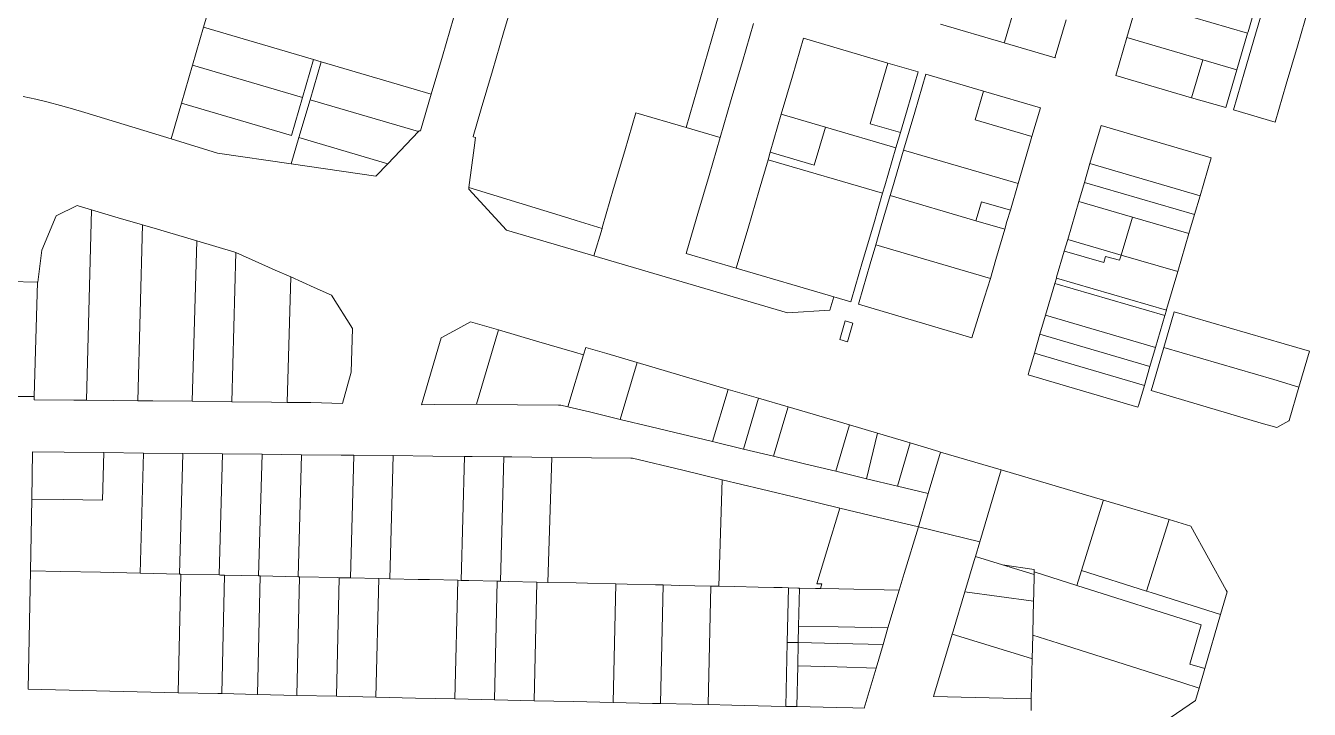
# Model space of a CAD drawing. Header units: feet. Extents: x 865220 to 2774701, y -2240498 to 961524.
# Drawn here: x 2773078 to 2774701, y 952944 to 953809 of the extents above; entities that cross this region are included whole.
import ezdxf

# ---------------------------------------------------------------- set-up
doc = ezdxf.new("R2010")
doc.units = ezdxf.units.FT
doc.header["$LTSCALE"] = 0.015
doc.header["$MEASUREMENT"] = 0
doc.layers.add('Parcels', color=7, linetype='Continuous', lineweight=0)

msp = doc.modelspace()

# ---------------------------------------------------------------- linework, layer by layer
at = {"layer": 'Parcels', "lineweight": 5, "ltscale": 100}
for p, q in [((2773317.1, 953854.7), (2773303, 953806.7)), ((2773696.4, 953847.7), (2773682.3, 953799.7)), ((2774623.6, 953801), (2774637.7, 953849)), ((2774647.3, 953846.2), (2774633.2, 953798.2)), ((2774315.5, 953787.8), (2774329.4, 953835.2)), ((2774483.9, 953839.9), (2774470.4, 953793.8)), ((2774623, 953799.1), (2774483.9, 953839.9)), ((2774686, 953782.8), (2774700, 953830.7)), ((2773605, 953770.3), (2773619, 953818.3)), ((2773941.1, 953776), (2773955.1, 953824)), ((2774379.8, 953769.2), (2774393.7, 953816.3)), ((2773303, 953806.7), (2773289, 953758.7)), ((2773289, 953758.7), (2773303, 953806.7)), ((2773442.2, 953765.9), (2773303, 953806.7)), ((2773682.3, 953799.7), (2773668.3, 953751.8)), ((2773984.3, 953763.3), (2773998.3, 953811.3)), ((2774234.7, 953810.8), (2774315.3, 953787.2)), ((2774609.5, 953753.1), (2774623, 953799.1)), ((2774633.2, 953798.2), (2774619.1, 953750.2)), ((2774623, 953799.1), (2774623.6, 953801)), ((2774623, 953799.1), (2774623, 953799.1)), ((2774061.7, 953792.8), (2774047.6, 953744.8)), ((2774168.2, 953761.5), (2774061.7, 953792.8)), ((2774315.5, 953787.8), (2774315.3, 953787.2)), ((2774315.3, 953787.2), (2774379.6, 953768.3)), ((2774470.4, 953793.8), (2774456.4, 953745.9)), ((2774566.4, 953765.7), (2774470.4, 953793.8)), ((2774470.4, 953793.8), (2774566.4, 953765.7)), ((2774671.9, 953734.8), (2774686, 953782.8)), ((2773442.2, 953765.9), (2773428.1, 953717.9)), ((2773451.8, 953763.1), (2773442.2, 953765.9)), ((2773442.2, 953765.9), (2773442.2, 953765.9)), ((2773590.9, 953722.3), (2773605, 953770.3)), ((2773941.1, 953776), (2773927, 953728)), ((2774379.6, 953768.3), (2774379.8, 953769.2)), ((2774566.4, 953765.7), (2774552.3, 953717.7)), ((2774609.5, 953753.1), (2774566.4, 953765.7)), ((2774566.4, 953765.7), (2774566.4, 953765.7)), ((2774566.4, 953765.7), (2774609.5, 953753.1)), ((2773289, 953758.7), (2773274.9, 953710.7)), ((2773428.1, 953717.9), (2773289, 953758.7)), ((2773289, 953758.7), (2773428.1, 953717.9)), ((2773437.7, 953715.1), (2773451.8, 953763.1)), ((2773590.9, 953722.3), (2773451.8, 953763.1)), ((2773451.8, 953763.1), (2773451.8, 953763.1)), ((2773668.3, 953751.8), (2773654.2, 953703.8)), ((2773970.2, 953715.4), (2773984.3, 953763.3)), ((2774168.2, 953761.5), (2774154.1, 953713.6)), ((2774206.5, 953750.3), (2774168.2, 953761.5)), ((2774168.2, 953761.5), (2774168.2, 953761.5)), ((2774192.5, 953702.3), (2774206.5, 953750.3)), ((2774206.5, 953750.3), (2774206.5, 953750.3)), ((2774595.5, 953705.1), (2774609.5, 953753.1)), ((2774619.1, 953750.2), (2774605.1, 953702.3)), ((2774609.5, 953753.1), (2774609.5, 953753.1)), ((2774047.6, 953744.8), (2774033.5, 953696.8)), ((2774216.1, 953747.5), (2774202.1, 953699.5)), ((2774289.1, 953726.1), (2774216.1, 953747.5)), ((2774456.4, 953745.9), (2774552.3, 953717.7)), ((2774657.9, 953686.8), (2774671.9, 953734.8)), ((2773075, 953719.3), (2773090.8, 953715.8)), ((2773090.8, 953715.8), (2773106.4, 953712)), ((2773428.1, 953717.9), (2773414, 953670)), ((2773428.1, 953717.9), (2773428.1, 953717.9)), ((2773577.2, 953675.7), (2773590.9, 953722.3)), ((2773590.9, 953722.3), (2773590.9, 953722.3)), ((2773913, 953680), (2773927, 953728)), ((2774278.4, 953689.6), (2774289.1, 953726.1)), ((2774361, 953705), (2774289.1, 953726.1)), ((2774289.1, 953726.1), (2774289.1, 953726.1)), ((2774552.3, 953717.7), (2774595.5, 953705.1)), ((2773106.4, 953712), (2773122, 953708)), ((2773122, 953708), (2773137.5, 953703.7)), ((2773137.5, 953703.7), (2773152.9, 953699.1)), ((2773262, 953665.5), (2773275, 953710.7)), ((2773274.9, 953710.7), (2773275, 953710.7)), ((2773275, 953710.7), (2773414, 953670)), ((2773437.7, 953715.1), (2773423.6, 953667.2)), ((2773423.6, 953667.2), (2773437.7, 953715.1)), ((2773437.7, 953715.1), (2773574.6, 953675)), ((2773654.2, 953703.8), (2773643.9, 953668.5)), ((2773956.1, 953667.4), (2773970.2, 953715.4)), ((2774145.7, 953684.8), (2774154.1, 953713.6)), ((2774184, 953673.5), (2774192.5, 953702.3)), ((2774202.1, 953699.5), (2774188, 953651.5)), ((2774350.3, 953668.6), (2774361, 953705)), ((2774361, 953705), (2774361, 953705)), ((2774605.1, 953702.3), (2774657.9, 953686.8)), ((2773152.9, 953699.1), (2773262, 953665.5)), ((2773849.6, 953698.6), (2773835.6, 953650.6)), ((2773835.6, 953650.6), (2773849.6, 953698.6)), ((2773913, 953680), (2773849.6, 953698.6)), ((2773849.6, 953698.6), (2773913, 953680)), ((2774033.5, 953696.8), (2774019.5, 953648.8)), ((2774089.2, 953680.5), (2774033.5, 953696.8)), ((2774145.7, 953684.8), (2774184, 953673.5)), ((2774350.3, 953668.6), (2774278.4, 953689.6)), ((2773423.6, 953667.2), (2773413.9, 953633.9)), ((2773413.9, 953633.9), (2773423.6, 953667.2)), ((2773423.6, 953667.2), (2773536, 953634.2)), ((2773536, 953634.2), (2773574.6, 953675)), ((2773574.6, 953675), (2773575.4, 953675.9)), ((2773574.6, 953675), (2773574.6, 953675)), ((2773575.4, 953675.9), (2773577.2, 953675.7)), ((2773643.9, 953668.5), (2773643.8, 953668.1)), ((2773643.8, 953668.1), (2773646.9, 953667.2)), ((2773646.9, 953667.2), (2773645.2, 953654.3)), ((2773913, 953680), (2773913, 953680)), ((2773913, 953680), (2773956.1, 953667.4)), ((2773942.1, 953619.4), (2773956.1, 953667.4)), ((2774075.1, 953632.5), (2774089.2, 953680.5)), ((2774089.2, 953680.5), (2774089.2, 953680.5)), ((2774089.2, 953680.5), (2774178.4, 953654.3)), ((2774178.4, 953654.3), (2774184, 953673.5)), ((2774347, 953657), (2774350.3, 953668.6)), ((2774437.8, 953682.5), (2774423.7, 953634.5)), ((2774576.9, 953641.7), (2774437.8, 953682.5)), ((2773262, 953665.5), (2773320.8, 953647.4)), ((2773645.2, 953654.3), (2773638.6, 953604.2)), ((2774164.4, 953606.4), (2774178.4, 953654.3)), ((2774188, 953651.5), (2774174, 953603.6)), ((2774178.4, 953654.3), (2774178.4, 953654.3)), ((2774188, 953651.5), (2774332.9, 953609.1)), ((2774332.9, 953609.1), (2774347, 953657)), ((2773320.8, 953647.4), (2773413.9, 953633.9)), ((2773835.6, 953650.6), (2773821.5, 953602.7)), ((2773821.5, 953602.7), (2773835.6, 953650.6)), ((2774016.7, 953639.2), (2774005.4, 953600.9)), ((2774019.5, 953648.8), (2774016.7, 953639.2)), ((2774161.6, 953596.8), (2774016.7, 953639.2)), ((2774016.7, 953639.2), (2774161.6, 953596.8)), ((2774075.1, 953632.5), (2774019.5, 953648.8)), ((2774423.7, 953634.5), (2774416.7, 953610.6)), ((2774423.7, 953634.5), (2774562.9, 953593.8)), ((2774562.9, 953593.8), (2774576.9, 953641.7)), ((2774576.9, 953641.7), (2774576.9, 953641.7)), ((2773413.9, 953633.9), (2773520.9, 953618.3)), ((2773520.9, 953618.3), (2773536, 953634.2)), ((2773536, 953634.2), (2773536, 953634.2)), ((2773928, 953571.4), (2773942.1, 953619.4)), ((2773638.6, 953604.2), (2773638.3, 953602)), ((2773764.7, 953565.3), (2773638.6, 953604.2)), ((2773638.6, 953604.2), (2773764.7, 953565.3)), ((2773821.5, 953602.7), (2773807.5, 953554.7)), ((2773807.5, 953554.7), (2773821.5, 953602.7)), ((2774161.6, 953596.8), (2774164.4, 953606.4)), ((2774174, 953603.6), (2774171.1, 953594)), ((2774323.1, 953575.5), (2774332.9, 953609.1)), ((2774332.9, 953609.1), (2774332.9, 953609.1)), ((2774416.7, 953610.6), (2774409.7, 953586.6)), ((2774555.8, 953569.8), (2774416.7, 953610.6)), ((2773638.3, 953602), (2773686.1, 953550.4)), ((2774005.4, 953600.9), (2773991.4, 953552.9)), ((2774150.3, 953558.4), (2774161.6, 953596.8)), ((2774171.1, 953594), (2774159.9, 953555.6)), ((2774161.6, 953596.8), (2774161.6, 953596.8)), ((2774279.6, 953562.2), (2774171.1, 953594)), ((2774286.6, 953586.2), (2774282.4, 953571.8)), ((2774282.4, 953571.8), (2774286.6, 953586.2)), ((2774323.1, 953575.5), (2774286.6, 953586.2)), ((2774409.7, 953586.6), (2774395.6, 953538.6)), ((2774477.3, 953566.7), (2774409.7, 953586.6)), ((2774409.7, 953586.6), (2774477.3, 953566.7)), ((2774555.8, 953569.8), (2774562.9, 953593.8)), ((2774562.9, 953593.8), (2774562.9, 953593.8)), ((2773143.4, 953581.3), (2773116.5, 953568.3)), ((2773145.6, 953580.6), (2773143.4, 953581.3)), ((2773161.5, 953575.9), (2773145.6, 953580.6)), ((2773145.6, 953580.6), (2773145.6, 953580.6)), ((2773154.8, 953335.1), (2773161.5, 953575.9)), ((2773195.2, 953566), (2773161.5, 953575.9)), ((2773914, 953523.5), (2773928, 953571.4)), ((2774279.6, 953562.2), (2774282.4, 953571.8)), ((2774318.8, 953561.1), (2774323.1, 953575.5)), ((2774323.1, 953575.5), (2774323.1, 953575.5)), ((2774548.8, 953545.8), (2774555.8, 953569.8)), ((2774555.8, 953569.8), (2774555.8, 953569.8)), ((2773116.5, 953568.3), (2773098.6, 953525.1)), ((2773226, 953556.9), (2773195.2, 953566)), ((2773195.2, 953566), (2773195.2, 953566)), ((2773219.8, 953334.5), (2773226, 953556.9)), ((2773244.8, 953551.3), (2773226, 953556.9)), ((2773774.3, 953562.3), (2773764.7, 953565.3)), ((2773764.7, 953565.3), (2773764.7, 953565.3)), ((2773764.7, 953565.3), (2773774.3, 953562.3)), ((2773774.3, 953562.3), (2773806.8, 953552.3)), ((2773806.8, 953552.3), (2773807.5, 953554.7)), ((2774136.2, 953510.4), (2774150.3, 953558.4)), ((2774159.9, 953555.6), (2774152.9, 953531.6)), ((2774279.6, 953562.2), (2774316, 953551.5)), ((2774279.6, 953562.2), (2774279.6, 953562.2)), ((2774316, 953551.5), (2774318.8, 953561.1)), ((2774477.3, 953566.7), (2774463.3, 953518.8)), ((2774463.3, 953518.8), (2774477.3, 953566.7)), ((2774548.8, 953545.8), (2774477.3, 953566.7)), ((2774477.3, 953566.7), (2774477.3, 953566.7)), ((2774477.3, 953566.7), (2774548.8, 953545.8)), ((2773294.4, 953536.7), (2773244.8, 953551.3)), ((2773244.8, 953551.3), (2773244.8, 953551.3)), ((2773686.1, 953550.4), (2773796.6, 953517.7)), ((2773806.8, 953552.3), (2773796.6, 953517.7)), ((2773806.8, 953552.3), (2773806.8, 953552.3)), ((2773806.8, 953552.3), (2773806.8, 953552.3)), ((2773991.4, 953552.9), (2773977.3, 953504.9)), ((2774304.8, 953513.1), (2774316, 953551.5)), ((2774395.6, 953538.6), (2774391.2, 953523.7)), ((2774463, 953518.8), (2774395.6, 953538.6)), ((2774534.7, 953497.8), (2774548.8, 953545.8)), ((2774548.8, 953545.8), (2774548.8, 953545.8)), ((2773098.6, 953525.1), (2773093.4, 953484.5)), ((2773294.4, 953536.7), (2773288.8, 953333.8)), ((2773342.4, 953522.5), (2773294.4, 953536.7)), ((2773344, 953521.8), (2773338.8, 953333.2)), ((2773338.8, 953333.2), (2773344, 953521.8)), ((2773344, 953521.8), (2773342.4, 953522.5)), ((2773393.4, 953499.8), (2773344, 953521.8)), ((2773344, 953521.8), (2773344, 953521.8)), ((2773913.2, 953520.9), (2773914, 953523.5)), ((2774152.9, 953531.6), (2774145.8, 953507.6)), ((2774297.8, 953489.1), (2774152.9, 953531.6)), ((2774391.2, 953523.7), (2774381.5, 953490.6)), ((2774391.2, 953523.7), (2774391.4, 953523.6)), ((2774391.4, 953523.6), (2774391.2, 953523.7)), ((2774441.1, 953509.5), (2774391.4, 953523.6)), ((2773796.6, 953517.7), (2774041.1, 953445.6)), ((2773976.5, 953502.2), (2773913.2, 953520.9)), ((2773977.3, 953504.9), (2773976.5, 953502.2)), ((2774122.2, 953462.4), (2774136.2, 953510.4)), ((2774145.8, 953507.6), (2774131.8, 953459.6)), ((2774297.8, 953489.1), (2774304.8, 953513.1)), ((2774441.1, 953509.5), (2774443.3, 953517.1)), ((2774443.3, 953517.1), (2774441.1, 953509.5)), ((2774443.3, 953517.1), (2774461.1, 953512.1)), ((2774461.1, 953512.1), (2774443.3, 953517.1)), ((2774461.1, 953512.1), (2774463, 953518.8)), ((2774463, 953518.8), (2774463, 953518.8)), ((2774463.3, 953518.8), (2774463, 953518.8)), ((2774463.3, 953518.8), (2774534.7, 953497.8)), ((2773413.2, 953491), (2773393.4, 953499.8)), ((2773393.4, 953499.8), (2773393.4, 953499.8)), ((2773413.2, 953491), (2773408.8, 953332.5)), ((2773408.8, 953332.5), (2773413.2, 953491)), ((2773442.8, 953477.8), (2773413.2, 953491)), ((2773976.5, 953502.2), (2774099.7, 953465.8)), ((2774290.3, 953465.3), (2774297.8, 953489.1)), ((2774297.8, 953489.1), (2774297.8, 953489.1)), ((2774381.3, 953489.7), (2774379.3, 953482.9)), ((2774381.5, 953490.6), (2774381.3, 953489.7)), ((2774520.4, 953448.9), (2774381.3, 953489.7)), ((2774520.7, 953449.8), (2774534.7, 953497.8)), ((2773092.9, 953484.6), (2773057.2, 953485.4)), ((2773092.9, 953484.6), (2773088.8, 953339.7)), ((2773088.8, 953339.7), (2773092.9, 953484.6)), ((2773093.4, 953484.5), (2773092.9, 953484.6)), ((2773092.9, 953484.6), (2773092.9, 953484.6)), ((2773464.8, 953468), (2773442.8, 953477.8)), ((2773442.8, 953477.8), (2773442.8, 953477.8)), ((2774379.3, 953482.9), (2774367.5, 953442.6)), ((2774518.4, 953442.2), (2774379.3, 953482.9)), ((2774379.3, 953482.9), (2774518.4, 953442.2)), ((2773491.3, 953425.8), (2773464.8, 953468)), ((2774094.7, 953449), (2774099.7, 953465.8)), ((2774099.7, 953465.8), (2774121.3, 953459.4)), ((2774121.3, 953459.4), (2774122.2, 953462.4)), ((2774131.8, 953459.6), (2774130.9, 953456.6)), ((2774130.9, 953456.6), (2774274.5, 953414.2)), ((2774274.5, 953414.2), (2774290.3, 953465.3)), ((2774041.1, 953445.6), (2774094.7, 953449)), ((2774367.5, 953442.6), (2774360.5, 953418.7)), ((2774506.6, 953401.9), (2774367.5, 953442.6)), ((2774367.5, 953442.6), (2774506.6, 953401.9)), ((2774506.6, 953401.9), (2774518.4, 953442.2)), ((2774530.3, 953447), (2774517.1, 953401.9)), ((2774518.4, 953442.2), (2774520.4, 953448.9)), ((2774518.4, 953442.2), (2774518.4, 953442.2)), ((2774520.4, 953448.9), (2774520.7, 953449.8)), ((2774520.4, 953448.9), (2774520.4, 953448.9)), ((2774669.4, 953406.3), (2774530.3, 953447)), ((2773489.5, 953370.7), (2773491.3, 953425.8)), ((2773624.3, 953425.6), (2773603.4, 953414.2)), ((2773640.5, 953434.5), (2773624.3, 953425.6)), ((2773676, 953424.1), (2773640.5, 953434.5)), ((2773676, 953424.1), (2773647.9, 953330)), ((2773647.9, 953330), (2773676, 953424.1)), ((2773723.8, 953409.9), (2773676, 953424.1)), ((2773676, 953424.1), (2773676, 953424.1)), ((2774114.3, 953435.5), (2774107.4, 953412)), ((2774123.8, 953432.6), (2774114.3, 953435.5)), ((2774117, 953409.2), (2774123.9, 953432.6)), ((2774123.9, 953432.6), (2774123.8, 953432.6)), ((2774123.9, 953432.6), (2774123.9, 953432.6)), ((2773603.4, 953414.2), (2773578.7, 953329.4)), ((2773771.8, 953395.8), (2773723.8, 953409.9)), ((2774107.4, 953412), (2774117, 953409.2)), ((2774360.5, 953418.7), (2774353.4, 953394.7)), ((2774499.6, 953377.9), (2774360.5, 953418.7)), ((2774360.5, 953418.7), (2774499.6, 953377.9)), ((2773783.3, 953392.4), (2773763.7, 953326.8)), ((2773783.3, 953392.4), (2773771.8, 953395.8)), ((2773771.8, 953395.8), (2773771.8, 953395.8)), ((2773786.2, 953402), (2773783.3, 953392.4)), ((2773813, 953394.1), (2773786.2, 953402)), ((2773851.3, 953382.8), (2773813, 953394.1)), ((2774353.4, 953394.7), (2774346.4, 953370.7)), ((2774353.4, 953394.7), (2774492.6, 953353.9)), ((2774499.6, 953377.9), (2774506.6, 953401.9)), ((2774516.2, 953399.1), (2774502.2, 953351.1)), ((2774506.6, 953401.9), (2774506.6, 953401.9)), ((2774517.1, 953401.9), (2774516.2, 953399.1)), ((2774656.2, 953361.2), (2774517.1, 953401.9)), ((2774517.1, 953401.9), (2774656.2, 953361.2)), ((2774701.1, 953397), (2774669.4, 953406.3)), ((2774669.4, 953406.3), (2774669.4, 953406.3)), ((2774687.9, 953351.9), (2774701.1, 953397)), ((2773851.3, 953382.8), (2773829.9, 953310.9)), ((2773829.9, 953310.9), (2773851.3, 953382.8)), ((2773889.6, 953371.4), (2773851.3, 953382.8)), ((2773851.3, 953382.8), (2773851.3, 953382.8)), ((2774492.6, 953353.9), (2774499.6, 953377.9)), ((2774499.6, 953377.9), (2774499.6, 953377.9)), ((2773478.6, 953331.2), (2773489.5, 953370.7)), ((2773928, 953360.1), (2773889.6, 953371.4)), ((2773889.6, 953371.4), (2773889.6, 953371.4)), ((2773966.3, 953348.8), (2773928, 953360.1)), ((2774346.4, 953370.7), (2774345.4, 953367.2)), ((2774345.4, 953367.2), (2774484.4, 953326.2)), ((2774687.9, 953351.9), (2774656.2, 953361.2)), ((2774656.2, 953361.2), (2774656.2, 953361.2)), ((2774656.2, 953361.2), (2774687.9, 953351.9)), ((2773946.6, 953282.8), (2773966.3, 953348.8)), ((2774004.7, 953337.8), (2773966.3, 953348.8)), ((2773966.3, 953348.8), (2773966.3, 953348.8)), ((2774485.5, 953329.9), (2774492.6, 953353.9)), ((2774492.6, 953353.9), (2774492.6, 953353.9)), ((2774502.2, 953351.1), (2774501.1, 953347.4)), ((2774501.1, 953347.4), (2774640.1, 953306.3)), ((2774675.4, 953309.5), (2774687.9, 953351.9)), ((2773055.8, 953340), (2773088.8, 953339.7)), ((2773088.8, 953339.7), (2773088.8, 953335.8)), ((2773088.8, 953335.8), (2773138.8, 953335.3)), ((2773138.8, 953335.3), (2773154.8, 953335.1)), ((2773154.8, 953335.1), (2773188.8, 953334.8)), ((2773188.8, 953334.8), (2773219.8, 953334.5)), ((2773219.8, 953334.5), (2773238.8, 953334.3)), ((2773238.8, 953334.3), (2773288.8, 953333.8)), ((2773288.8, 953333.8), (2773338.8, 953333.2)), ((2773338.8, 953333.2), (2773388.8, 953332.7)), ((2773388.8, 953332.7), (2773408.8, 953332.5)), ((2773408.8, 953332.5), (2773438.8, 953332.2)), ((2773438.8, 953332.2), (2773478.6, 953331.2)), ((2773578.7, 953329.4), (2773595.6, 953329.6)), ((2773595.6, 953329.6), (2773647.9, 953330)), ((2773647.9, 953330), (2773699.9, 953329.5)), ((2773699.9, 953329.5), (2773751.9, 953329)), ((2773751.9, 953329), (2773754.9, 953328.9)), ((2773754.9, 953328.9), (2773763.7, 953326.8)), ((2773763.7, 953326.8), (2773791, 953320.3)), ((2774004.7, 953337.8), (2773985.6, 953273.4)), ((2773985.6, 953273.4), (2774004.7, 953337.8)), ((2774042.1, 953326.8), (2774004.7, 953337.8)), ((2774004.7, 953337.8), (2774004.7, 953337.8)), ((2774042.1, 953326.8), (2774036.8, 953308.9)), ((2774036.8, 953308.9), (2774042.1, 953326.8)), ((2774080.9, 953315.3), (2774042.1, 953326.8)), ((2774042.1, 953326.8), (2774042.1, 953326.8)), ((2774484.4, 953326.2), (2774485.5, 953329.9)), ((2773791, 953320.3), (2773829.9, 953310.9)), ((2773829.9, 953310.9), (2773868.8, 953301.5)), ((2774119.7, 953303.9), (2774080.9, 953315.3)), ((2774080.9, 953315.3), (2774080.9, 953315.3)), ((2773868.8, 953301.5), (2773907.7, 953292.2)), ((2774036.8, 953308.9), (2774023.5, 953264.3)), ((2774023.5, 953264.3), (2774036.8, 953308.9)), ((2774102.3, 953245.4), (2774119.7, 953303.9)), ((2774154.9, 953293.5), (2774119.7, 953303.9)), ((2774640.1, 953306.3), (2774659.8, 953300.5)), ((2774659.8, 953300.5), (2774675.3, 953309.2)), ((2774675.3, 953309.2), (2774675.4, 953309.5)), ((2773907.7, 953292.2), (2773946.6, 953282.8)), ((2773946.6, 953282.8), (2773985.6, 953273.4)), ((2774154.9, 953293.5), (2774141.3, 953236)), ((2774141.3, 953236), (2774154.9, 953293.5)), ((2774196.4, 953281.2), (2774154.9, 953293.5)), ((2774154.9, 953293.5), (2774154.9, 953293.5)), ((2774180.3, 953226.6), (2774196.4, 953281.2)), ((2774232.6, 953270.2), (2774196.4, 953281.2)), ((2774196.4, 953281.2), (2774196.4, 953281.2)), ((2773086.9, 953269.9), (2773085.8, 953209.9)), ((2773126.9, 953269.4), (2773086.9, 953269.9)), ((2773176.9, 953268.9), (2773126.9, 953269.4)), ((2773176.9, 953268.9), (2773175.3, 953208.9)), ((2773175.3, 953208.9), (2773176.9, 953268.9)), ((2773226.9, 953268.4), (2773176.9, 953268.9)), ((2773176.9, 953268.9), (2773176.9, 953268.9)), ((2773226.9, 953268.4), (2773222.7, 953116.5)), ((2773276.9, 953267.9), (2773226.9, 953268.4)), ((2773226.9, 953268.4), (2773226.9, 953268.4)), ((2773276.9, 953267.9), (2773272.7, 953115.4)), ((2773272.7, 953115.4), (2773276.9, 953267.9)), ((2773326.9, 953267.4), (2773276.9, 953267.9)), ((2773276.9, 953267.9), (2773276.9, 953267.9)), ((2773326.9, 953267.4), (2773322.7, 953114.3)), ((2773376.9, 953266.9), (2773326.9, 953267.4)), ((2773326.9, 953267.4), (2773326.9, 953267.4)), ((2773376.9, 953266.9), (2773372.6, 953113.1)), ((2773426.9, 953266.3), (2773376.9, 953266.9)), ((2773376.9, 953266.9), (2773376.9, 953266.9)), ((2773422.6, 953112), (2773426.9, 953266.3)), ((2773476.9, 953265.8), (2773426.9, 953266.3)), ((2773426.9, 953266.3), (2773426.9, 953266.3)), ((2773492.9, 953265.7), (2773476.9, 953265.8)), ((2773492.9, 953265.4), (2773488.6, 953110.5)), ((2773488.6, 953110.5), (2773492.9, 953265.4)), ((2773542.9, 953265.1), (2773492.9, 953265.7)), ((2773492.9, 953265.4), (2773492.9, 953265.7)), ((2773492.9, 953265.7), (2773492.9, 953265.7)), ((2773542.9, 953265.1), (2773538.5, 953109.4)), ((2773538.5, 953109.4), (2773542.9, 953265.1)), ((2773592.9, 953264.6), (2773542.9, 953265.1)), ((2773542.9, 953265.1), (2773542.9, 953265.1)), ((2773632.8, 953264.2), (2773592.9, 953264.6)), ((2773592.9, 953264.6), (2773592.9, 953264.6)), ((2773632.8, 953264.2), (2773628.5, 953107.4)), ((2773642.8, 953264.1), (2773632.8, 953264.2)), ((2773682.8, 953263.7), (2773642.8, 953264.1)), ((2773642.8, 953264.1), (2773642.8, 953264.1)), ((2773682.8, 953263.7), (2773678.5, 953106.3)), ((2773692.8, 953263.6), (2773682.8, 953263.7)), ((2773743.3, 953262.9), (2773692.8, 953263.6)), ((2773692.8, 953263.6), (2773692.8, 953263.6)), ((2773743.3, 953262.9), (2773738.4, 953104.9)), ((2773793.3, 953262.4), (2773743.3, 953262.9)), ((2773843.3, 953261.9), (2773793.3, 953262.4)), ((2773845.5, 953261.9), (2773843.3, 953261.9)), ((2773908.9, 953246.6), (2773845.5, 953261.9)), ((2773845.5, 953261.9), (2773845.5, 953261.9)), ((2773985.6, 953273.4), (2774023.5, 953264.3)), ((2774023.5, 953264.3), (2774062.9, 953254.8)), ((2774234.6, 953269.6), (2774219.3, 953217.2)), ((2774234.6, 953269.6), (2774232.6, 953270.2)), ((2774311.3, 953247), (2774234.6, 953269.6)), ((2774234.6, 953269.6), (2774234.6, 953269.6)), ((2773958.6, 953234.7), (2773908.9, 953246.6)), ((2774062.9, 953254.8), (2774102.3, 953245.4)), ((2774102.3, 953245.4), (2774141.3, 953236)), ((2774284.4, 953156.3), (2774311.3, 953247)), ((2774440.8, 953208.8), (2774311.3, 953247)), ((2774311.3, 953247), (2774311.3, 953247)), ((2773958.6, 953234.7), (2773954.4, 953100)), ((2774008.3, 953222.7), (2773958.6, 953234.7)), ((2774141.3, 953236), (2774180.3, 953226.6)), ((2774057.9, 953210.8), (2774008.3, 953222.7)), ((2774180.3, 953226.6), (2774219.3, 953217.2)), ((2774219.3, 953217.2), (2774206.9, 953174.9)), ((2773085.8, 953209.9), (2773084, 953119.6)), ((2773086.3, 953209.9), (2773085.8, 953209.9)), ((2773085.8, 953209.9), (2773086.3, 953209.9)), ((2773086.3, 953209.9), (2773125.3, 953209.5)), ((2773175.3, 953208.9), (2773125.3, 953209.5)), ((2773125.3, 953209.5), (2773175.3, 953208.9)), ((2774107.5, 953198.8), (2774057.9, 953210.8)), ((2774107.5, 953198.8), (2774091, 953144.7)), ((2774154.9, 953187.4), (2774107.5, 953198.8)), ((2774107.5, 953198.8), (2774107.5, 953198.8)), ((2774413, 953120.1), (2774440.6, 953208.1)), ((2774440.8, 953208.8), (2774440.6, 953208.1)), ((2774440.6, 953208.1), (2774440.8, 953208.8)), ((2774523.8, 953184.3), (2774440.8, 953208.8)), ((2774440.8, 953208.8), (2774440.8, 953208.8)), ((2774206.9, 953174.9), (2774154.9, 953187.4)), ((2774495.3, 953093.9), (2774523.4, 953183.2)), ((2774523.4, 953183.2), (2774523.8, 953184.3)), ((2774529.3, 953182.6), (2774523.8, 953184.3)), ((2774523.8, 953184.3), (2774523.8, 953184.3)), ((2774551.4, 953176.1), (2774529.3, 953182.6)), ((2774188.9, 953115.9), (2774206.9, 953174.9)), ((2774206.9, 953174.9), (2774284.4, 953156.3)), ((2774206.9, 953174.9), (2774206.9, 953174.9)), ((2774595.9, 953095.1), (2774551.4, 953176.1)), ((2774551.4, 953176.1), (2774551.4, 953176.1)), ((2774284.4, 953156.3), (2774278.9, 953137.7)), ((2774091, 953144.7), (2774078.3, 953103.2)), ((2774277.4, 953132.5), (2774265.4, 953093)), ((2774278.9, 953137.7), (2774277.4, 953132.5)), ((2774313, 953127.2), (2774278.9, 953137.7)), ((2773084, 953119.6), (2773081.1, 952969.7)), ((2773084, 953119.6), (2773122.7, 953118.8)), ((2773122.7, 953118.8), (2773172.7, 953117.6)), ((2773222.7, 953116.5), (2773172.7, 953117.6)), ((2773222.7, 953116.5), (2773222.7, 953116.5)), ((2773222.7, 953116.5), (2773272.7, 953115.4)), ((2773274.4, 953115.4), (2773271.1, 952965.4)), ((2773271.1, 952965.4), (2773274.4, 953115.4)), ((2773274.4, 953115.4), (2773272.7, 953115.4)), ((2773274.4, 953115.4), (2773322.7, 953114.3)), ((2774182.5, 953094.9), (2774188.9, 953115.9)), ((2774353.2, 953121.1), (2774313, 953127.2)), ((2774313, 953127.2), (2774353.1, 953114.7)), ((2774313, 953127.2), (2774353.2, 953121.1)), ((2774313, 953127.2), (2774313, 953127.2)), ((2774353.2, 953118.1), (2774353.1, 953114.7)), ((2774353.2, 953118.1), (2774353.2, 953121.1)), ((2774353.2, 953121.1), (2774353.2, 953121.1)), ((2774353.2, 953121.1), (2774353.2, 953118.1)), ((2774353.2, 953118.1), (2774407, 953101)), ((2774407, 953101), (2774413, 953120.1)), ((2774413, 953120.1), (2774495.3, 953093.9)), ((2773324.4, 953114.2), (2773322.7, 953114.3)), ((2773322.7, 953114.3), (2773322.7, 953114.3)), ((2773329.4, 953114.1), (2773324.4, 953114.2)), ((2773324.4, 953114.2), (2773329.4, 953114.1)), ((2773326, 952964.2), (2773329.4, 953114.1)), ((2773372.6, 953113.1), (2773329.4, 953114.1)), ((2773374.4, 953113.1), (2773371, 952963.2)), ((2773371, 952963.2), (2773374.4, 953113.1)), ((2773374.4, 953113.1), (2773372.6, 953113.1)), ((2773372.6, 953113.1), (2773372.6, 953113.1)), ((2773372.6, 953113.1), (2773374.4, 953113.1)), ((2773422.6, 953112), (2773374.4, 953113.1)), ((2773374.4, 953113.1), (2773422.6, 953112)), ((2773424.4, 953112), (2773421, 952962)), ((2773424.4, 953112), (2773422.6, 953112)), ((2773422.6, 953112), (2773422.6, 953112)), ((2773422.6, 953112), (2773424.4, 953112)), ((2773424.4, 953112), (2773472.6, 953110.9)), ((2773474.4, 953110.8), (2773471, 952960.9)), ((2773474.4, 953110.8), (2773472.6, 953110.9)), ((2773472.6, 953110.9), (2773474.4, 953110.8)), ((2773488.6, 953110.5), (2773474.4, 953110.8)), ((2773474.4, 953110.8), (2773474.4, 953110.8)), ((2773474.4, 953110.8), (2773488.6, 953110.5)), ((2773524.4, 953109.7), (2773488.6, 953110.5)), ((2773488.6, 953110.5), (2773488.6, 953110.5)), ((2773521, 952959.8), (2773524.4, 953109.7)), ((2773538.5, 953109.4), (2773524.4, 953109.7)), ((2773574.3, 953108.6), (2773538.5, 953109.4)), ((2773538.5, 953109.4), (2773538.5, 953109.4)), ((2773538.5, 953109.4), (2773574.3, 953108.6)), ((2773574.3, 953108.6), (2773588.5, 953108.3)), ((2773624.3, 953107.5), (2773588.5, 953108.3)), ((2773588.5, 953108.3), (2773624.3, 953107.5)), ((2773624.3, 953107.5), (2773620.9, 952957.5)), ((2773620.9, 952957.5), (2773624.3, 953107.5)), ((2773624.3, 953107.5), (2773628.5, 953107.4)), ((2773638.5, 953107.1), (2773628.5, 953107.4)), ((2773628.5, 953107.4), (2773628.5, 953107.4)), ((2773628.5, 953107.4), (2773628.5, 953107.4)), ((2773674.3, 953106.3), (2773638.5, 953107.1)), ((2773674.3, 953106.3), (2773670.9, 952956.4)), ((2773674.3, 953106.3), (2773678.5, 953106.2)), ((2773678.5, 953106.2), (2773678.5, 953106.3)), ((2773688.5, 953106), (2773678.5, 953106.2)), ((2773678.5, 953106.2), (2773678.5, 953106.2)), ((2773678.5, 953106.2), (2773688.5, 953106)), ((2773688.5, 953106), (2773724.3, 953105.2)), ((2773724.3, 953105.2), (2773720.9, 952955.3)), ((2773720.9, 952955.3), (2773724.3, 953105.2)), ((2773738.4, 953104.9), (2773724.3, 953105.2)), ((2773774.3, 953104.1), (2773738.4, 953104.9)), ((2773738.4, 953104.9), (2773738.4, 953104.9)), ((2773788.4, 953103.8), (2773774.3, 953104.1)), ((2773774.3, 953104.1), (2773788.4, 953103.8)), ((2773824.2, 953102.9), (2773788.4, 953103.8)), ((2773788.4, 953103.8), (2773824.2, 953102.9)), ((2773824.2, 953102.9), (2773820.9, 952953)), ((2773838.4, 953102.6), (2773824.2, 953102.9)), ((2773838.4, 953102.6), (2773874.2, 953101.8)), ((2773884.2, 953101.6), (2773874.2, 953101.8)), ((2773874.2, 953101.8), (2773884.2, 953101.6)), ((2773884.2, 953101.6), (2773880.8, 952951.6)), ((2773904.4, 953101.1), (2773884.2, 953101.6)), ((2773884.2, 953101.6), (2773884.2, 953101.6)), ((2773884.2, 953101.6), (2773904.4, 953101.1)), ((2773924.2, 953100.7), (2773904.4, 953101.1)), ((2773904.4, 953101.1), (2773924.2, 953100.7)), ((2773944.2, 953100.2), (2773924.2, 953100.7)), ((2773944.2, 953100.2), (2773940.8, 952950.3)), ((2773940.8, 952950.3), (2773944.2, 953100.2)), ((2773944.2, 953100.2), (2773944.2, 953100.2)), ((2773944.2, 953100.2), (2773954.4, 953100)), ((2773954.4, 953100), (2773974.2, 953099.6)), ((2773974.2, 953099.6), (2774004.4, 953098.9)), ((2774078.3, 953103.2), (2774084.8, 953103.1)), ((2774084.8, 953103.1), (2774082.9, 953097.1)), ((2774352.6, 953091), (2774353.1, 953114.7)), ((2774407, 953101), (2774407, 953101)), ((2774407, 953101), (2774564.2, 953051)), ((2774004.4, 953098.9), (2774024.2, 953098.4)), ((2774028.2, 953098.3), (2774024.2, 953098.4)), ((2774028.2, 953098.3), (2774034.5, 953098.2)), ((2774042.5, 953098), (2774034.5, 953098.2)), ((2774040.9, 953029), (2774042.5, 953098)), ((2774042.5, 953098), (2774054.3, 953097.7)), ((2774054.3, 953097.7), (2774042.5, 953098)), ((2774056.5, 953097.7), (2774054.3, 953097.7)), ((2774056.5, 953097.7), (2774055.4, 953049.7)), ((2774056.5, 953097.7), (2774076.5, 953097.2)), ((2774056.5, 953097.7), (2774056.5, 953097.7)), ((2774082.9, 953097.1), (2774076.5, 953097.2)), ((2774076.5, 953097.2), (2774076.5, 953097.2)), ((2774106.4, 953096.6), (2774082.9, 953097.1)), ((2774106.4, 953096.6), (2774182.5, 953094.9)), ((2774168.3, 953047.2), (2774182.5, 953094.9)), ((2774265.4, 953093), (2774250.6, 953043.3)), ((2774352.3, 953081), (2774265.4, 953093)), ((2774352.6, 953091), (2774352.3, 953081)), ((2774500.9, 953092.1), (2774495.3, 953093.9)), ((2774495.3, 953093.9), (2774495.3, 953093.9)), ((2774495.3, 953093.9), (2774500.9, 953092.1)), ((2774588.8, 953064.1), (2774500.9, 953092.1)), ((2774500.9, 953092.1), (2774588.8, 953064.1)), ((2774588.8, 953064.1), (2774597.2, 953092.9)), ((2774597.2, 953092.9), (2774595.9, 953095.1)), ((2774351.4, 953041), (2774352.3, 953081)), ((2774352.3, 953081), (2774352.3, 953081)), ((2774549.8, 953001.5), (2774564.2, 953051)), ((2774569, 952995.9), (2774588.8, 953064.1)), ((2774055.4, 953049.7), (2774054.9, 953028.7)), ((2774105.4, 953048.6), (2774055.4, 953049.7)), ((2774168.3, 953047.2), (2774105.4, 953048.6)), ((2774162.1, 953026.3), (2774168.3, 953047.2)), ((2774168.3, 953047.2), (2774168.3, 953047.2)), ((2774249.4, 953039.4), (2774226, 952960.6)), ((2774250.6, 953043.3), (2774249.4, 953039.4)), ((2774349.9, 953008.5), (2774249.4, 953039.4)), ((2774351.4, 953038.3), (2774350.7, 953008.2)), ((2774350.7, 953008.2), (2774351.4, 953038.3)), ((2774351.4, 953041), (2774351.4, 953038.3)), ((2774383.7, 953028), (2774351.4, 953038.3)), ((2774040.9, 953029), (2774039.1, 952948.1)), ((2774040.9, 953029), (2774040.9, 953029)), ((2774054.9, 953028.7), (2774040.9, 953029)), ((2774040.9, 953029), (2774054.9, 953028.7)), ((2774054.2, 952999.5), (2774054.9, 953028.7)), ((2774104.9, 953027.6), (2774054.9, 953028.7)), ((2774054.9, 953028.7), (2774054.9, 953028.7)), ((2774162.1, 953026.3), (2774104.9, 953027.6)), ((2774153.2, 952996.4), (2774162.1, 953026.3)), ((2774162.1, 953026.3), (2774162.1, 953026.3)), ((2774383.7, 953028), (2774541, 952978)), ((2774350.7, 953008.2), (2774349.5, 952957.8)), ((2774350.7, 953008.2), (2774349.9, 953008.5)), ((2774350.7, 953008.2), (2774350.7, 953008.2)), ((2774054.2, 952999.5), (2774053.1, 952947.8)), ((2774054.2, 952999.5), (2774104.2, 952997.9)), ((2774153.2, 952996.4), (2774104.2, 952997.9)), ((2774104.2, 952997.9), (2774104.2, 952997.9)), ((2774104.2, 952997.9), (2774153.2, 952996.4)), ((2774138.1, 952945.8), (2774153.2, 952996.4)), ((2774569, 952995.9), (2774549.8, 953001.5)), ((2774561.9, 952971.3), (2774569, 952995.9)), ((2773081.1, 952969.7), (2773271.1, 952965.4)), ((2774561.9, 952971.3), (2774541, 952978)), ((2774557.3, 952955.6), (2774561.9, 952971.3)), ((2774561.9, 952971.3), (2774561.9, 952971.3)), ((2773271.1, 952965.4), (2773321, 952964.3)), ((2773321, 952964.3), (2773326, 952964.2)), ((2773326, 952964.2), (2773371, 952963.2)), ((2773371, 952963.2), (2773421, 952962)), ((2773421, 952962), (2773471, 952960.9)), ((2773471, 952960.9), (2773521, 952959.8)), ((2773521, 952959.8), (2773571, 952958.6)), ((2773571, 952958.6), (2773620.9, 952957.5)), ((2773620.9, 952957.5), (2773670.9, 952956.4)), ((2773670.9, 952956.4), (2773720.9, 952955.3)), ((2773720.9, 952955.3), (2773770.9, 952954.1)), ((2773770.9, 952954.1), (2773820.9, 952953)), ((2773820.9, 952953), (2773870.8, 952951.9)), ((2774226, 952960.6), (2774349, 952957.8)), ((2774349, 952957.8), (2774349.5, 952957.8)), ((2774349.5, 952957.8), (2774349.2, 952942.9)), ((2774493, 952911.6), (2774557.3, 952955.6)), ((2773870.8, 952951.9), (2773880.8, 952951.6)), ((2773880.8, 952951.6), (2773920.8, 952950.7)), ((2773920.8, 952950.7), (2773940.8, 952950.3)), ((2773940.8, 952950.3), (2773970.8, 952949.6)), ((2773970.8, 952949.6), (2774020.8, 952948.5)), ((2774020.8, 952948.5), (2774039.1, 952948.1)), ((2774039.1, 952948.1), (2774053.1, 952947.8)), ((2774053.1, 952947.8), (2774103.1, 952946.6)), ((2774103.1, 952946.6), (2774124.1, 952946.2)), ((2774124.1, 952946.2), (2774138.1, 952945.8))]:
    msp.add_line(p, q, dxfattribs=at)

doc.saveas('drawing.dxf')
